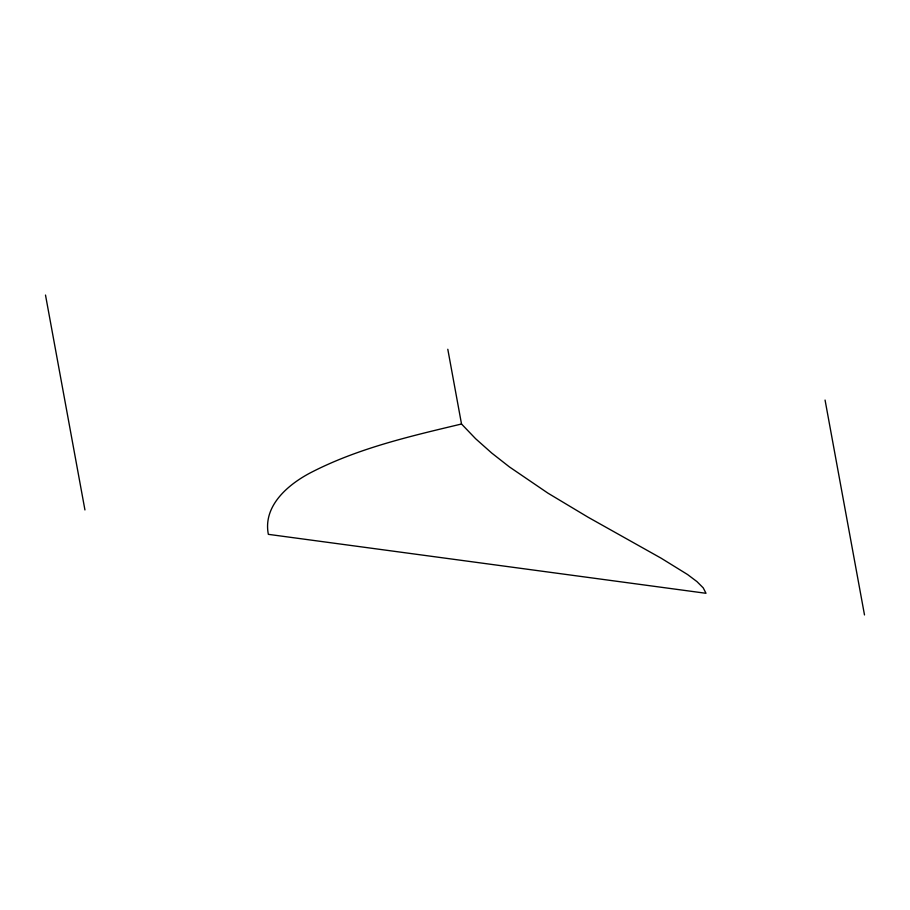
<?xml version="1.0" encoding="UTF-8"?>
<svg xmlns="http://www.w3.org/2000/svg" width="910" height="910" viewBox="0 0 910 910"><rect width="100%" height="100%" fill="white"/><g stroke="black" fill="none" stroke-linecap="round" stroke-linejoin="round"><path stroke-width="1.36" d="M461.518 424.003C410.296 436.231 358.13 448.186 311.027 472.495C288.333 484.245 262.728 505.744 268.348 534.341L706.012 593.297L703.214 587.849L696.935 581.581L687.562 574.529L661.092 558.171L588.167 517.267L547.957 493.163L509.407 466.91L491.73 453.055L475.634 438.734L461.518 424.003L447.8 349.269M825.063 400.059L864.5 614.944M45.5 295.056L84.937 509.941"/></g></svg>
